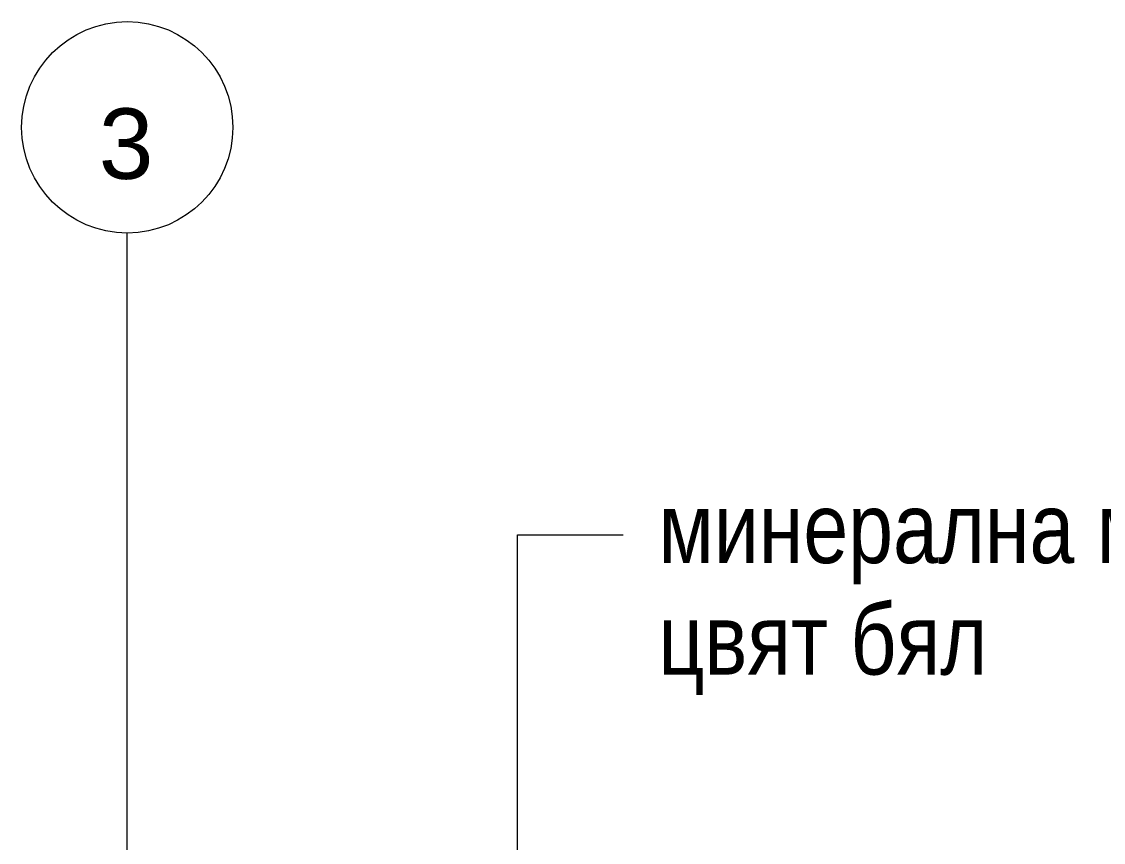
# Model space of a CAD drawing. Header units: centimetres. Extents: x 0 to 25250, y 0 to 2250.
# Drawn here: x 21774.6 to 21928.2, y 943.5 to 1060 of the extents above; entities that cross this region are included whole.
import ezdxf

# ---------------------------------------------------------------- set-up
doc = ezdxf.new("R2010")
doc.units = ezdxf.units.CM
for name, color, linetype, lineweight in [('G-ANNO-TEXT', 7, 'Continuous', 9), ('S-GRID', 7, 'Continuous', 9), ('S-GRID-IDEN', 7, 'Continuous', 9)]:
    doc.layers.add(name, color=color, linetype=linetype, lineweight=lineweight)
doc.styles.add('24-View-3$0$Arial', font='arial.ttf', dxfattribs={"height": 10})
doc.styles.add('24-View-3$0$Arial Narrow_2', font='ARIALN.TTF', dxfattribs={"height": 10})

# ---------------------------------------------------------------- blocks, each defined once
blk = doc.blocks.new('Grid - TEC_GRID_CIRCLE-145857-ЮГ')
at = {"layer": 'S-GRID-IDEN'}
blk.add_circle((696.64, 792.09), 15, dxfattribs=at)

msp = doc.modelspace()

# ---------------------------------------------------------------- linework, layer by layer
at = {"layer": 'G-ANNO-TEXT'}
for p, q in [((21844.99, 987.16), (21860.01, 987.16)), ((21844.99, 863.32), (21844.99, 987.16))]:
    msp.add_line(p, q, dxfattribs=at)
at = {"layer": 'S-GRID', "color": 1, "lineweight": 18, "true_color": 0xff0000}
msp.add_line((21789.58, 905.01), (21789.58, 1030.01), dxfattribs=at)

# ---------------------------------------------------------------- block references
at = {"layer": 'S-GRID-IDEN'}
msp.add_blockref('Grid - TEC_GRID_CIRCLE-145857-ЮГ', (21092.94, 252.92), dxfattribs=at)

# ---------------------------------------------------------------- texts
at = {"layer": 'G-ANNO-TEXT', "insert": (21865.01, 993.17), "char_height": 10, "width": 112.8, "attachment_point": 1, "line_spacing_factor": 0.949189, "style": '24-View-3$0$Arial Narrow_2'}
msp.add_mtext('\\pt15,30,45,60,75,90,105,120,135,150,165,180,195,210,225,240,255,270,285,300,315,330,345,360,375,390,405,420,435,450,465,480;{\\fArial Narrow|b0|i0|c204|p34;минерална мазилка цвят бял}', dxfattribs=at)
at = {"layer": 'S-GRID-IDEN', "insert": (21789.42, 1042.63), "char_height": 10, "width": 8.25, "attachment_point": 5, "line_spacing_factor": 0.936439, "style": '24-View-3$0$Arial'}
msp.add_mtext('\\pt50,100,150,200,250,300,350,400,450,500,550,600,650,700,750,800,850,900,950,1000,1050,1100,1150,1200,1250,1300,1350,1400,1450,1500,1550,1600;3', dxfattribs=at)

doc.saveas('drawing.dxf')
